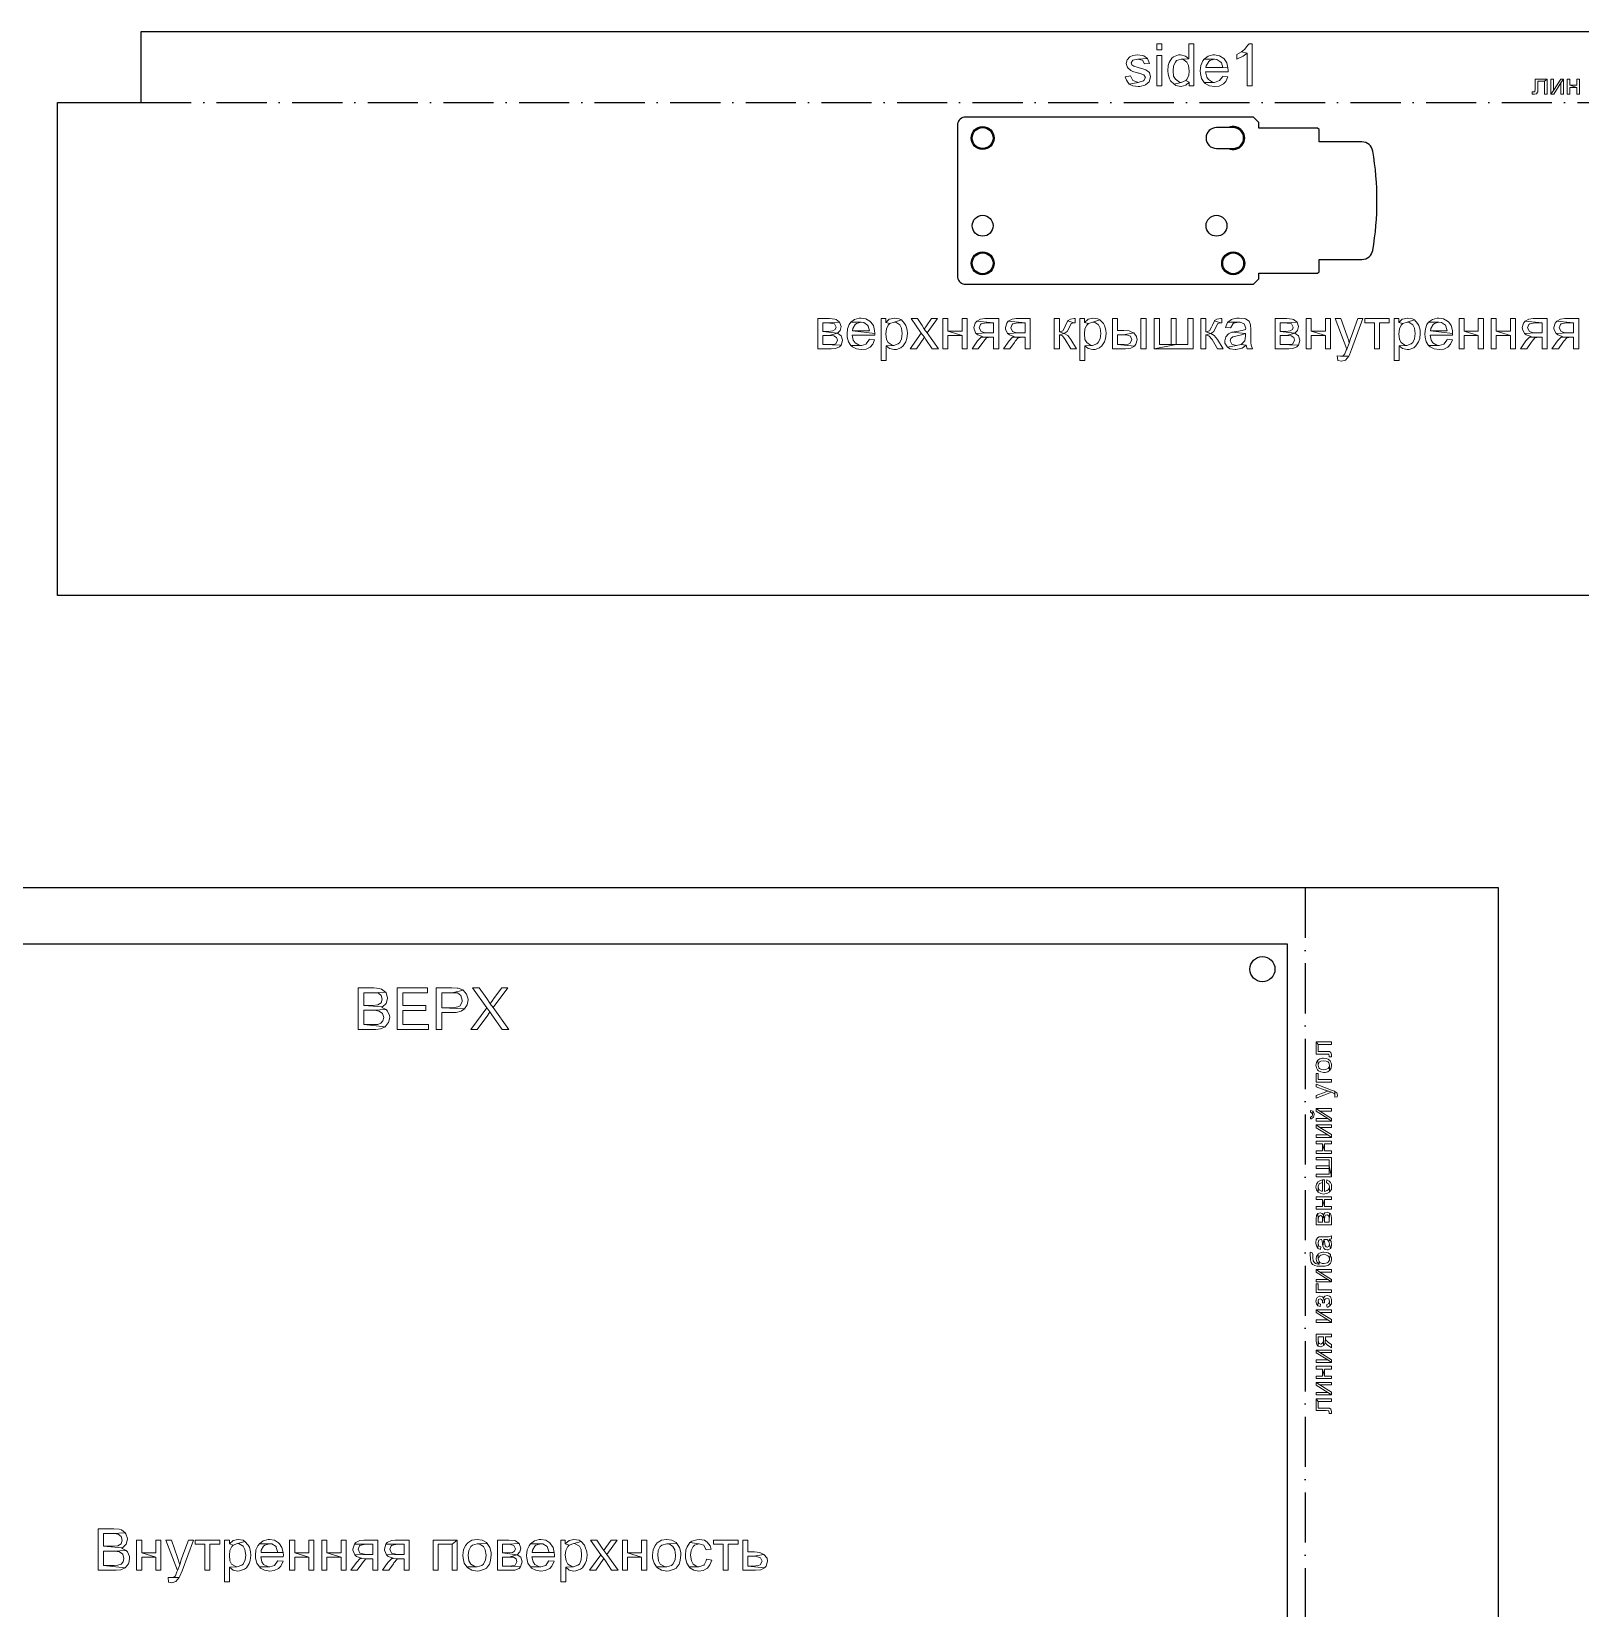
# Model space of a CAD drawing. Header units: millimetres. Extents: x -999 to 572, y 445 to 1201.
# Drawn here: x -747.2 to -376.4, y 823.4 to 1201 of the extents above; entities that cross this region are included whole.
import ezdxf

# ---------------------------------------------------------------- set-up
doc = ezdxf.new("R2010")
doc.units = ezdxf.units.MM
doc.header["$MEASUREMENT"] = 0
doc.linetypes.add('ACAD_ISO10W100', pattern=[18, 12, -3, 0, -3])
doc.layers.add('Drawing', color=30, linetype='Continuous')

# ---------------------------------------------------------------- blocks, each defined once
blk = doc.blocks.new('Insert3')
at = {"color": 0}
for p, q in [((1035.6, -17.73), (867.6, -17.73)), ((867.6, -17.73), (867.6, -137.73)), ((1035.6, -37.73), (1035.6, -17.73)), ((1052.6, -37.73), (1035.6, -37.73)), ((1052.6, -541.73), (1052.6, -37.73)), ((867.6, -137.73), (917.6, -137.73)), ((917.6, -137.73), (917.6, -561.73)), ((1035.6, -561.73), (1035.6, -541.73)), ((1035.6, -541.73), (1052.6, -541.73)), ((917.6, -561.73), (1035.6, -561.73))]:
    blk.add_line(p, q, dxfattribs=at)

msp = doc.modelspace()

# ---------------------------------------------------------------- linework, layer by layer
msp.add_lwpolyline([(-459.5, 1173, 1), (-459.5, 1178), (-463.5, 1178, 1), (-463.5, 1173)], format="xyb", close=True)
at = {"color": 0}
msp.add_lwpolyline([(-396, 996), (-999, 996), (-999, 670), (-396, 670)], close=True, dxfattribs=at)
for centre, radius in [((-519.5, 1175.5), 2.5), ((-519.5, 1154.5), 2.5), ((-463.5, 1154.5), 2.5), ((-519.5, 1145.5), 2.5), ((-459.5, 1145.5), 2.5), ((-452.5, 976.5), 3)]:
    msp.add_circle(centre, radius)
at = {"layer": 'Drawing', "linetype": 'ACAD_ISO10W100'}
for p, q in [((-721, 1184), (-217, 1184)), ((-442.25, 996), (-442.25, 670))]:
    msp.add_line(p, q, dxfattribs=at)
at = {"layer": 'Drawing'}
for p, q in [((-438.92, 1177.56), (-438.92, 1177.56)), ((-438.92, 1143.44), (-438.92, 1143.44))]:
    msp.add_line(p, q, dxfattribs=at)
at = {"layer": 'Drawing', "color": 30, "lineweight": 0}
for points in [[(-476.6, 1198.04), (-477.82, 1198.04), (-477.82, 1196.62), (-476.6, 1196.62)], [(-468.89, 1198.04), (-470.1, 1198.04), (-470.1, 1194.45), (-472, 1194.38), (-471.59, 1194.38), (-470.58, 1193.7), (-470.17, 1192.89), (-470.04, 1191.54), (-470.1, 1190.52), (-470.58, 1189.51), (-470.85, 1189.24), (-470.04, 1188.9), (-470.04, 1188.02), (-468.89, 1188.02)], [(-454.94, 1198.04), (-455.69, 1198.04), (-455.96, 1197.7), (-456.77, 1196.68), (-457.51, 1196.14), (-456.16, 1195.8), (-456.16, 1188.02), (-454.94, 1188.02)], [(-482.42, 1195.4), (-483.51, 1195.26), (-484.25, 1194.92), (-484.86, 1194.25), (-485.13, 1193.37), (-484.79, 1192.35), (-484.05, 1191.67), (-483.51, 1191.47), (-482.15, 1191.06), (-482.02, 1191.06), (-480.93, 1190.66), (-480.53, 1189.98), (-480.93, 1189.24), (-481, 1189.17), (-482.22, 1188.83), (-484.39, 1188.42), (-483.51, 1188.02), (-482.22, 1187.88), (-481.88, 1187.88), (-480.66, 1188.15), (-480.53, 1188.22), (-479.65, 1188.97), (-479.65, 1188.97), (-479.31, 1190.12), (-479.58, 1191.2), (-480.39, 1191.81), (-480.87, 1192.01), (-482.22, 1192.42), (-483.3, 1192.69), (-483.78, 1193.03), (-483.91, 1193.5), (-483.57, 1194.11), (-483.51, 1194.18), (-482.36, 1194.38), (-479.99, 1194.52), (-480.93, 1195.19), (-481.21, 1195.26)], [(-479.99, 1194.52), (-482.36, 1194.38), (-481.21, 1194.11), (-480.73, 1193.23), (-479.58, 1193.37)], [(-476.6, 1195.26), (-477.82, 1195.26), (-477.82, 1188.02), (-476.6, 1188.02)], [(-472.13, 1195.4), (-472.61, 1195.4), (-473.76, 1194.92), (-474.17, 1194.65), (-474.84, 1193.57), (-475.05, 1192.89), (-475.18, 1191.61), (-475.11, 1190.79), (-474.77, 1189.64), (-474.5, 1189.17), (-473.62, 1188.36), (-471.93, 1188.83), (-472.34, 1188.9), (-473.35, 1189.58), (-473.76, 1190.32), (-473.89, 1191.61), (-473.83, 1192.76), (-473.35, 1193.7), (-473.08, 1194.04), (-472, 1194.38), (-470.1, 1194.45), (-470.92, 1195.13)], [(-466.45, 1194.38), (-466.79, 1193.98), (-467.26, 1192.89), (-467.4, 1191.61), (-467.33, 1190.93), (-467.06, 1189.78), (-466.45, 1188.83), (-463.94, 1188.83), (-464.42, 1188.9), (-465.43, 1189.51), (-465.84, 1190.05), (-466.11, 1191.34), (-460.69, 1191.34), (-460.69, 1191.67), (-460.76, 1192.28), (-466.04, 1192.35), (-465.97, 1192.82), (-465.37, 1193.84), (-465.09, 1194.04), (-464.01, 1194.38)], [(-464.01, 1195.4), (-464.35, 1195.4), (-465.5, 1195.13), (-466.45, 1194.38), (-464.01, 1194.38), (-463.4, 1194.31), (-462.45, 1193.7), (-462.32, 1193.5), (-461.98, 1192.35), (-466.04, 1192.35), (-460.76, 1192.28), (-461.03, 1193.5), (-461.64, 1194.45), (-461.78, 1194.58), (-462.79, 1195.19)], [(-457.51, 1196.14), (-458.6, 1195.53), (-458.6, 1194.38), (-458.46, 1194.45), (-457.31, 1194.99), (-457.11, 1195.13), (-456.16, 1195.8)], [(-484.12, 1190.39), (-485.33, 1190.18), (-485.06, 1189.37), (-484.39, 1188.42), (-482.22, 1188.83), (-482.42, 1188.9), (-483.51, 1189.24), (-483.57, 1189.3)], [(-461.98, 1190.32), (-462.05, 1190.18), (-462.79, 1189.24), (-462.79, 1189.24), (-463.94, 1188.83), (-466.45, 1188.83), (-466.18, 1188.56), (-465.16, 1188.02), (-463.94, 1187.88), (-462.86, 1187.95), (-461.85, 1188.49), (-461.24, 1189.03), (-460.76, 1190.18)], [(-384.35, 1189.62), (-387.19, 1189.62), (-387.19, 1187.24), (-387.24, 1186.68), (-387.33, 1186.54), (-387.61, 1186.54), (-387.89, 1186.54), (-387.89, 1186.03), (-387.38, 1185.98), (-386.86, 1186.12), (-386.63, 1186.49), (-386.58, 1186.59), (-386.58, 1187.33), (-386.58, 1189.1), (-384.95, 1189.1)], [(-384.35, 1189.62), (-384.95, 1189.1), (-384.95, 1186.03), (-384.35, 1186.03)], [(-382.81, 1189.62), (-383.41, 1189.62), (-383.41, 1186.03), (-382.81, 1186.87)], [(-380.43, 1189.62), (-381.08, 1189.62), (-382.81, 1186.87), (-383.41, 1186.03), (-382.76, 1186.03), (-381.04, 1188.73)], [(-380.43, 1189.62), (-381.04, 1188.73), (-381.04, 1186.03), (-380.43, 1186.03)], [(-378.89, 1189.62), (-379.5, 1189.62), (-379.5, 1186.03), (-378.89, 1186.03), (-378.89, 1187.61), (-377.21, 1187.61), (-378.89, 1188.12)], [(-376.61, 1189.62), (-377.21, 1189.62), (-377.21, 1188.12), (-378.89, 1188.12), (-377.21, 1187.61), (-377.21, 1186.03), (-376.61, 1186.03)], [(-470.85, 1189.24), (-471.93, 1188.83), (-473.62, 1188.36), (-473.22, 1188.09), (-472.07, 1187.88), (-472, 1187.88), (-470.85, 1188.15), (-470.04, 1188.9)], [(-556.14, 1132.26), (-558.96, 1132.26), (-558.96, 1125.03), (-555.73, 1125.03), (-554.73, 1125.12), (-553.77, 1125.53), (-553.37, 1125.94), (-557.73, 1126.03), (-557.73, 1128.21), (-556.28, 1128.21), (-554.23, 1128.8), (-557.73, 1129.21), (-557.73, 1131.26), (-556.41, 1131.26), (-553.73, 1131.44), (-554.59, 1132.08), (-554.91, 1132.17)], [(-553.73, 1131.44), (-556.41, 1131.26), (-556.05, 1131.21), (-555, 1131.03), (-554.59, 1130.21), (-554.82, 1129.62), (-555.37, 1129.3), (-556.46, 1129.21), (-557.73, 1129.21), (-554.23, 1128.8), (-553.59, 1129.44), (-553.37, 1130.35), (-553.37, 1130.39)], [(-551.05, 1131.39), (-551.46, 1130.85), (-551.87, 1129.8), (-551.96, 1128.58), (-551.91, 1127.8), (-551.64, 1126.71), (-551.05, 1125.85), (-548.5, 1125.85), (-549.09, 1125.94), (-550.05, 1126.48), (-550.46, 1127.12), (-550.73, 1128.3), (-545.32, 1128.3), (-545.32, 1128.67), (-550.64, 1129.35), (-550.55, 1129.89), (-550, 1130.85), (-549.68, 1131.12), (-548.59, 1131.39)], [(-548.59, 1132.39), (-549.09, 1132.39), (-550.14, 1132.08), (-551.05, 1131.39), (-548.59, 1131.39), (-547.96, 1131.3), (-547.05, 1130.71), (-546.91, 1130.49), (-546.59, 1129.35), (-550.64, 1129.35), (-545.32, 1128.67), (-545.36, 1129.44), (-545.64, 1130.58), (-546.23, 1131.44), (-546.5, 1131.67), (-547.46, 1132.21)], [(-542.68, 1132.26), (-543.82, 1132.26), (-543.82, 1122.26), (-542.59, 1122.26), (-542.59, 1125.76), (-540.77, 1125.85), (-541.18, 1125.89), (-542.14, 1126.53), (-542.55, 1127.3), (-542.68, 1128.58), (-542.55, 1129.8), (-542.09, 1130.71), (-541.73, 1131.08), (-542.68, 1131.3)], [(-540.59, 1132.39), (-540.68, 1132.39), (-541.77, 1132.12), (-541.86, 1132.12), (-542.68, 1131.3), (-541.73, 1131.08), (-540.68, 1131.44), (-538.95, 1131.94), (-539.45, 1132.21)], [(-538.95, 1131.94), (-540.68, 1131.44), (-540.27, 1131.39), (-539.32, 1130.76), (-538.91, 1129.94), (-538.77, 1128.71), (-538.91, 1127.44), (-539.36, 1126.53), (-539.73, 1126.21), (-540.77, 1125.85), (-542.59, 1125.76), (-541.77, 1125.12), (-540.68, 1124.85), (-540.14, 1124.89), (-539.09, 1125.3), (-538.54, 1125.71), (-537.91, 1126.67), (-537.63, 1127.48), (-537.5, 1128.67), (-537.59, 1129.49), (-537.86, 1130.58), (-538.18, 1131.12)], [(-535.13, 1132.26), (-536.63, 1132.26), (-534.23, 1128.76), (-533.45, 1127.85), (-533.09, 1127.26), (-531.59, 1125.03), (-530.09, 1125.03), (-532.77, 1128.85), (-533.5, 1129.76), (-534, 1130.58)], [(-530.27, 1132.26), (-531.72, 1132.26), (-532.95, 1130.53), (-533.5, 1129.76), (-532.77, 1128.85)], [(-527.81, 1132.26), (-529.04, 1132.26), (-529.04, 1125.03), (-527.81, 1125.03), (-527.81, 1128.21), (-524.4, 1128.21), (-527.81, 1129.26)], [(-523.18, 1132.26), (-524.4, 1132.26), (-524.4, 1129.26), (-527.81, 1129.26), (-524.4, 1128.21), (-524.4, 1125.03), (-523.18, 1125.03)], [(-520.9, 1131.67), (-521.31, 1131.21), (-521.59, 1130.12), (-521.54, 1129.76), (-521.09, 1128.71), (-518.22, 1128.85), (-518.9, 1128.89), (-519.86, 1129.17), (-520.36, 1130.08), (-520.04, 1130.89), (-519.81, 1131.03), (-518.63, 1131.26), (-516.86, 1131.26)], [(-515.63, 1132.26), (-518.99, 1132.26), (-519.99, 1132.12), (-520.9, 1131.67), (-516.86, 1131.26), (-516.86, 1128.85), (-518.22, 1128.85), (-521.09, 1128.71), (-520.63, 1128.35), (-519.54, 1127.98), (-519.86, 1127.85), (-516.86, 1127.85), (-516.86, 1125.03), (-515.63, 1125.03)], [(-513.36, 1131.67), (-513.72, 1131.21), (-514.04, 1130.12), (-513.99, 1129.76), (-513.54, 1128.71), (-510.67, 1128.85), (-511.36, 1128.89), (-512.31, 1129.17), (-512.77, 1130.08), (-512.45, 1130.89), (-512.27, 1131.03), (-511.04, 1131.26), (-509.31, 1131.26)], [(-508.08, 1132.26), (-511.45, 1132.26), (-512.45, 1132.12), (-513.36, 1131.67), (-509.31, 1131.26), (-509.31, 1128.85), (-510.67, 1128.85), (-513.54, 1128.71), (-513.08, 1128.35), (-511.95, 1127.98), (-512.31, 1127.85), (-509.31, 1127.85), (-509.31, 1125.03), (-508.08, 1125.03)], [(-501.13, 1132.26), (-502.35, 1132.26), (-502.35, 1125.03), (-501.13, 1125.03), (-501.13, 1128.35), (-499.94, 1128.71), (-501.13, 1129.12)], [(-499.08, 1131.76), (-499.63, 1130.67), (-499.81, 1130.21), (-500.31, 1129.35), (-501.13, 1129.12), (-499.94, 1128.71), (-499.22, 1129.21), (-498.72, 1130.21), (-498.26, 1131.12), (-497.67, 1131.26)], [(-497.31, 1132.26), (-497.58, 1132.26), (-498.49, 1132.17), (-499.04, 1131.8), (-499.08, 1131.76), (-497.67, 1131.26), (-497.31, 1131.26)], [(-495.13, 1132.26), (-496.22, 1132.26), (-496.22, 1122.26), (-494.99, 1122.26), (-494.99, 1125.76), (-493.17, 1125.85), (-493.63, 1125.89), (-494.58, 1126.53), (-494.99, 1127.3), (-495.13, 1128.58), (-494.99, 1129.8), (-494.53, 1130.71), (-494.13, 1131.08), (-495.13, 1131.3)], [(-493.03, 1132.39), (-493.13, 1132.39), (-494.22, 1132.12), (-494.26, 1132.12), (-495.13, 1131.3), (-494.13, 1131.08), (-493.13, 1131.44), (-491.4, 1131.94), (-491.9, 1132.21)], [(-491.4, 1131.94), (-493.13, 1131.44), (-492.72, 1131.39), (-491.76, 1130.76), (-491.35, 1129.94), (-491.22, 1128.71), (-491.35, 1127.44), (-491.81, 1126.53), (-492.17, 1126.21), (-493.17, 1125.85), (-494.99, 1125.76), (-494.22, 1125.12), (-493.13, 1124.85), (-492.58, 1124.89), (-491.49, 1125.3), (-490.99, 1125.71), (-490.35, 1126.67), (-490.08, 1127.48), (-489.94, 1128.67), (-489.99, 1129.49), (-490.31, 1130.58), (-490.58, 1131.12)], [(-487.21, 1132.26), (-488.44, 1132.26), (-488.44, 1125.03), (-485.4, 1125.03), (-485.31, 1125.03), (-484.03, 1125.17), (-483.17, 1125.67), (-487.21, 1126.03), (-487.21, 1128.39), (-485.76, 1128.39), (-483.3, 1128.85), (-483.44, 1128.89), (-484.4, 1129.3), (-485.67, 1129.44), (-487.21, 1129.44)], [(-480.35, 1132.26), (-481.58, 1132.26), (-481.58, 1125.03), (-480.35, 1125.03)], [(-477.17, 1132.26), (-478.39, 1132.26), (-478.39, 1125.03), (-473.17, 1126.03), (-477.17, 1126.03)], [(-469.12, 1132.26), (-470.35, 1132.26), (-470.35, 1126.03), (-473.17, 1126.03), (-478.39, 1125.03), (-469.12, 1125.03)], [(-473.17, 1132.26), (-474.39, 1132.26), (-474.39, 1126.03), (-477.17, 1126.03), (-473.17, 1126.03)], [(-466.03, 1132.26), (-467.26, 1132.26), (-467.26, 1125.03), (-466.03, 1125.03), (-466.03, 1128.35), (-464.85, 1128.71), (-466.03, 1129.12)], [(-463.94, 1131.76), (-464.48, 1130.67), (-464.66, 1130.21), (-465.21, 1129.35), (-466.03, 1129.12), (-464.85, 1128.71), (-464.12, 1129.21), (-463.62, 1130.21), (-463.16, 1131.12), (-462.57, 1131.26)], [(-462.21, 1132.26), (-462.44, 1132.26), (-463.39, 1132.17), (-463.94, 1131.8), (-463.94, 1131.76), (-462.57, 1131.26), (-462.21, 1131.26)], [(-459.8, 1128.99), (-460.66, 1128.58), (-461.3, 1127.89), (-461.53, 1126.94), (-461.48, 1126.39), (-460.89, 1125.44), (-458.75, 1125.8), (-458.8, 1125.8), (-459.84, 1126.12), (-460.25, 1126.94), (-460.07, 1127.53), (-459.57, 1127.94), (-458.53, 1128.17), (-457.48, 1128.35), (-456.53, 1128.67)], [(-460.8, 1131.44), (-460.89, 1131.3), (-461.35, 1130.17), (-460.12, 1130.03), (-460.07, 1130.17), (-459.53, 1131.12), (-459.39, 1131.17), (-458.25, 1131.39)], [(-458.07, 1132.39), (-458.62, 1132.39), (-459.71, 1132.17), (-459.89, 1132.08), (-460.8, 1131.44), (-458.25, 1131.39), (-457.84, 1131.39), (-456.84, 1130.99), (-456.84, 1130.99), (-456.48, 1129.94), (-456.53, 1129.62), (-457.34, 1129.39), (-458.71, 1129.17), (-459.8, 1128.99), (-456.53, 1128.67), (-456.53, 1128.21), (-456.53, 1128.08), (-456.71, 1126.98), (-456.71, 1126.94), (-457.53, 1126.12), (-457.66, 1126.03), (-456.39, 1125.89), (-456.16, 1125.03), (-454.89, 1125.03), (-455.16, 1125.89), (-455.25, 1126.58), (-455.25, 1128.03), (-455.25, 1129.67), (-455.34, 1130.8), (-455.71, 1131.67), (-456.57, 1132.21), (-456.84, 1132.3)], [(-446.66, 1132.26), (-449.48, 1132.26), (-449.48, 1125.03), (-446.21, 1125.03), (-445.21, 1125.12), (-444.25, 1125.53), (-443.89, 1125.94), (-448.25, 1126.03), (-448.25, 1128.21), (-446.75, 1128.21), (-444.71, 1128.8), (-448.25, 1129.21), (-448.25, 1131.26), (-446.89, 1131.26), (-444.21, 1131.44), (-445.07, 1132.08), (-445.39, 1132.17)], [(-444.21, 1131.44), (-446.89, 1131.26), (-446.57, 1131.21), (-445.52, 1131.03), (-445.11, 1130.21), (-445.34, 1129.62), (-445.84, 1129.3), (-446.93, 1129.21), (-448.25, 1129.21), (-444.71, 1128.8), (-444.07, 1129.44), (-443.84, 1130.35), (-443.84, 1130.39)], [(-440.84, 1132.26), (-442.07, 1132.26), (-442.07, 1125.03), (-440.84, 1125.03), (-440.84, 1128.21), (-437.43, 1128.21), (-440.84, 1129.26)], [(-436.2, 1132.26), (-437.43, 1132.26), (-437.43, 1129.26), (-440.84, 1129.26), (-437.43, 1128.21), (-437.43, 1125.03), (-436.2, 1125.03)], [(-433.75, 1132.26), (-435.07, 1132.26), (-432.29, 1124.98), (-431.7, 1126.39), (-431.84, 1126.94), (-432.2, 1128.08)], [(-428.43, 1132.26), (-429.66, 1132.26), (-431.2, 1128.03), (-431.38, 1127.53), (-431.7, 1126.39), (-432.29, 1124.98), (-432.43, 1124.71), (-432.79, 1123.8), (-433.2, 1123.39), (-433.84, 1123.26), (-431.84, 1123.26), (-431.66, 1123.62), (-431.16, 1124.89)], [(-422.15, 1132.26), (-428.02, 1132.26), (-428.02, 1131.26), (-425.7, 1131.26), (-425.7, 1125.03), (-424.47, 1125.03), (-424.47, 1131.26), (-422.15, 1131.26)], [(-419.88, 1132.26), (-420.97, 1132.26), (-420.97, 1122.26), (-419.75, 1122.26), (-419.75, 1125.76), (-417.93, 1125.85), (-418.38, 1125.89), (-419.29, 1126.53), (-419.7, 1127.3), (-419.88, 1128.58), (-419.7, 1129.8), (-419.25, 1130.71), (-418.88, 1131.08), (-419.88, 1131.3)], [(-417.74, 1132.39), (-417.88, 1132.39), (-418.97, 1132.12), (-419.02, 1132.12), (-419.88, 1131.3), (-418.88, 1131.08), (-417.88, 1131.44), (-416.11, 1131.94), (-416.61, 1132.21)], [(-416.11, 1131.94), (-417.88, 1131.44), (-417.43, 1131.39), (-416.52, 1130.76), (-416.11, 1129.94), (-415.93, 1128.71), (-416.11, 1127.44), (-416.52, 1126.53), (-416.88, 1126.21), (-417.93, 1125.85), (-419.75, 1125.76), (-418.93, 1125.12), (-417.84, 1124.85), (-417.34, 1124.89), (-416.24, 1125.3), (-415.74, 1125.71), (-415.11, 1126.67), (-414.83, 1127.48), (-414.7, 1128.67), (-414.74, 1129.49), (-415.06, 1130.58), (-415.34, 1131.12)], [(-412.7, 1131.39), (-413.11, 1130.85), (-413.47, 1129.8), (-413.61, 1128.58), (-413.56, 1127.8), (-413.29, 1126.71), (-412.7, 1125.85), (-410.15, 1125.85), (-410.74, 1125.94), (-411.7, 1126.48), (-412.11, 1127.12), (-412.33, 1128.3), (-406.97, 1128.3), (-406.97, 1128.67), (-412.29, 1129.35), (-412.2, 1129.89), (-411.65, 1130.85), (-411.33, 1131.12), (-410.24, 1131.39)], [(-410.24, 1132.39), (-410.7, 1132.39), (-411.79, 1132.08), (-412.7, 1131.39), (-410.24, 1131.39), (-409.61, 1131.3), (-408.7, 1130.71), (-408.56, 1130.49), (-408.24, 1129.35), (-412.29, 1129.35), (-406.97, 1128.67), (-407.02, 1129.44), (-407.29, 1130.58), (-407.88, 1131.44), (-408.15, 1131.67), (-409.11, 1132.21)], [(-404.2, 1132.26), (-405.42, 1132.26), (-405.42, 1125.03), (-404.2, 1125.03), (-404.2, 1128.21), (-400.83, 1128.21), (-404.2, 1129.26)], [(-399.6, 1132.26), (-400.83, 1132.26), (-400.83, 1129.26), (-404.2, 1129.26), (-400.83, 1128.21), (-400.83, 1125.03), (-399.6, 1125.03)], [(-396.51, 1132.26), (-397.74, 1132.26), (-397.74, 1125.03), (-396.51, 1125.03), (-396.51, 1128.21), (-393.1, 1128.21), (-396.51, 1129.26)], [(-391.88, 1132.26), (-393.1, 1132.26), (-393.1, 1129.26), (-396.51, 1129.26), (-393.1, 1128.21), (-393.1, 1125.03), (-391.88, 1125.03)], [(-389.6, 1131.67), (-389.97, 1131.21), (-390.28, 1130.12), (-390.24, 1129.76), (-389.74, 1128.71), (-386.92, 1128.85), (-387.6, 1128.89), (-388.56, 1129.17), (-389.01, 1130.08), (-388.69, 1130.89), (-388.51, 1131.03), (-387.28, 1131.26), (-385.56, 1131.26)], [(-384.33, 1132.26), (-387.69, 1132.26), (-388.69, 1132.12), (-389.6, 1131.67), (-385.56, 1131.26), (-385.56, 1128.85), (-386.92, 1128.85), (-389.74, 1128.71), (-389.33, 1128.35), (-388.19, 1127.98), (-388.56, 1127.85), (-385.56, 1127.85), (-385.56, 1125.03), (-384.33, 1125.03)], [(-382.05, 1131.67), (-382.42, 1131.21), (-382.69, 1130.12), (-382.69, 1129.76), (-382.19, 1128.71), (-379.33, 1128.85), (-380.01, 1128.89), (-381.01, 1129.17), (-381.46, 1130.08), (-381.15, 1130.89), (-380.96, 1131.03), (-379.74, 1131.26), (-378.01, 1131.26)], [(-376.78, 1132.26), (-380.1, 1132.26), (-381.1, 1132.12), (-382.05, 1131.67), (-378.01, 1131.26), (-378.01, 1128.85), (-379.33, 1128.85), (-382.19, 1128.71), (-381.78, 1128.35), (-380.65, 1127.98), (-381.01, 1127.85), (-378.01, 1127.85), (-378.01, 1125.03), (-376.78, 1125.03)], [(-554.23, 1128.8), (-556.28, 1128.21), (-555.09, 1128.12), (-554.5, 1127.76), (-554.27, 1127.08), (-554.68, 1126.26), (-554.91, 1126.17), (-556.14, 1126.03), (-557.73, 1126.03), (-553.37, 1125.94), (-553.05, 1127.03), (-553.05, 1127.08), (-553.37, 1128.17)], [(-546.59, 1127.35), (-546.73, 1127.12), (-547.36, 1126.21), (-547.41, 1126.17), (-548.5, 1125.85), (-551.05, 1125.85), (-550.68, 1125.48), (-549.73, 1125.03), (-548.55, 1124.85), (-547.41, 1124.98), (-546.46, 1125.44), (-545.82, 1126.12), (-545.36, 1127.17)], [(-534.23, 1128.76), (-536.86, 1125.03), (-535.36, 1125.03), (-533.45, 1127.85)], [(-519.86, 1127.85), (-520.72, 1126.94), (-522.04, 1125.03), (-520.54, 1125.03), (-519.45, 1126.58), (-519.22, 1126.89), (-518.54, 1127.67), (-517.58, 1127.85), (-516.86, 1127.85)], [(-512.31, 1127.85), (-513.17, 1126.94), (-514.49, 1125.03), (-512.99, 1125.03), (-511.9, 1126.58), (-511.67, 1126.89), (-510.99, 1127.67), (-509.99, 1127.85), (-509.31, 1127.85)], [(-499.94, 1128.71), (-501.13, 1128.35), (-500.4, 1128.17), (-499.72, 1127.26), (-498.4, 1125.03), (-497.03, 1125.03), (-498.4, 1127.26), (-499.13, 1128.21)], [(-483.3, 1128.85), (-485.76, 1128.39), (-485.03, 1128.35), (-484.12, 1128.03), (-483.76, 1127.21), (-484.26, 1126.3), (-484.67, 1126.17), (-485.94, 1126.03), (-487.21, 1126.03), (-483.17, 1125.67), (-482.8, 1126.12), (-482.49, 1127.21), (-482.62, 1127.98)], [(-464.85, 1128.71), (-466.03, 1128.35), (-465.3, 1128.17), (-464.57, 1127.26), (-463.3, 1125.03), (-461.94, 1125.03), (-463.3, 1127.26), (-464.03, 1128.21)], [(-457.66, 1126.03), (-458.75, 1125.8), (-460.89, 1125.44), (-460.25, 1125.03), (-459.07, 1124.85), (-458.84, 1124.85), (-457.71, 1125.08), (-457.39, 1125.21), (-456.39, 1125.89)], [(-444.71, 1128.8), (-446.75, 1128.21), (-445.61, 1128.12), (-445.02, 1127.76), (-444.8, 1127.08), (-445.21, 1126.26), (-445.39, 1126.17), (-446.61, 1126.03), (-448.25, 1126.03), (-443.89, 1125.94), (-443.52, 1127.03), (-443.52, 1127.08), (-443.84, 1128.17)], [(-408.24, 1127.35), (-408.33, 1127.12), (-409.02, 1126.21), (-409.06, 1126.17), (-410.15, 1125.85), (-412.7, 1125.85), (-412.33, 1125.48), (-411.38, 1125.03), (-410.15, 1124.85), (-409.06, 1124.98), (-408.11, 1125.44), (-407.47, 1126.12), (-406.97, 1127.17)], [(-388.56, 1127.85), (-389.42, 1126.94), (-390.74, 1125.03), (-389.19, 1125.03), (-388.15, 1126.58), (-387.92, 1126.89), (-387.24, 1127.67), (-386.24, 1127.85), (-385.56, 1127.85)], [(-381.01, 1127.85), (-381.87, 1126.94), (-383.19, 1125.03), (-381.65, 1125.03), (-380.6, 1126.58), (-380.37, 1126.89), (-379.65, 1127.67), (-378.69, 1127.85), (-378.01, 1127.85)], [(-434.57, 1123.39), (-434.43, 1122.21), (-433.61, 1122.07), (-432.61, 1122.35), (-432.61, 1122.35), (-431.84, 1123.26), (-433.84, 1123.26)], [(-665.26, 972.01), (-669.05, 972.01), (-669.05, 962.06), (-665.26, 962.06), (-664.79, 962.06), (-663.64, 962.19), (-662.56, 962.67), (-667.7, 963.21), (-667.7, 966.66), (-665.4, 966.66), (-662.29, 966.8), (-663.37, 967.34), (-663.23, 967.47), (-667.7, 967.81), (-667.7, 970.86), (-665.74, 970.86), (-662.49, 970.99), (-663.44, 971.74), (-663.98, 971.87)], [(-662.49, 970.99), (-665.74, 970.86), (-665.33, 970.86), (-664.18, 970.72), (-663.5, 970.18), (-663.3, 969.3), (-663.5, 968.42), (-664.32, 967.95), (-664.32, 967.95), (-665.53, 967.81), (-667.7, 967.81), (-663.23, 967.47), (-662.35, 968.29), (-662.29, 968.29), (-662.01, 969.44), (-662.01, 969.64), (-662.35, 970.79)], [(-652.4, 972.01), (-659.65, 972.01), (-659.65, 962.06), (-652.2, 962.06), (-652.2, 963.21), (-658.36, 963.21), (-658.36, 966.59), (-652.81, 966.59), (-652.81, 967.81), (-658.36, 967.81), (-658.36, 970.86), (-652.4, 970.86)], [(-646.58, 972.01), (-650.37, 972.01), (-650.37, 962.06), (-649.02, 962.06), (-649.02, 966.12), (-646.51, 966.12), (-645.57, 966.12), (-644.35, 966.46), (-643.53, 967), (-649.02, 967.27), (-649.02, 970.86), (-646.51, 970.86), (-643.87, 971.47), (-643.94, 971.53), (-645.09, 971.94), (-645.29, 971.94)], [(-643.87, 971.47), (-646.51, 970.86), (-646.51, 970.86), (-645.23, 970.79), (-644.41, 970.18), (-644.08, 969.1), (-644.14, 968.76), (-644.62, 967.74), (-645.16, 967.47), (-646.45, 967.27), (-649.02, 967.27), (-643.53, 967), (-642.93, 967.95), (-642.72, 969.17), (-642.72, 969.3), (-643.06, 970.52), (-643.06, 970.52)], [(-640.01, 972.01), (-641.64, 972.01), (-638.19, 967.27), (-637.51, 966.25), (-637.04, 965.58), (-634.53, 962.06), (-632.91, 962.06), (-636.7, 967.34), (-637.44, 968.22), (-637.51, 968.35), (-638.25, 969.44)], [(-633.18, 972.01), (-634.6, 972.01), (-636.63, 969.37), (-636.7, 969.23), (-637.44, 968.22), (-636.7, 967.34)], [(-662.29, 966.8), (-665.4, 966.66), (-665.13, 966.66), (-663.98, 966.46), (-663.17, 965.92), (-662.89, 964.9), (-663.1, 964.09), (-663.57, 963.55), (-664.32, 963.28), (-665.26, 963.21), (-667.7, 963.21), (-662.56, 962.67), (-661.81, 963.61), (-661.74, 963.75), (-661.47, 964.9), (-661.54, 965.37), (-662.01, 966.46)], [(-638.19, 967.27), (-642.05, 962.06), (-640.49, 962.06), (-637.98, 965.51), (-637.51, 966.25)], [(-439.65, 959.07), (-439.65, 956.18), (-437.22, 956.18), (-436.7, 956.18), (-436.58, 956.06), (-436.52, 955.77), (-436.52, 955.54), (-436, 955.54), (-436, 956), (-436.12, 956.52), (-436.46, 956.75), (-436.58, 956.81), (-437.33, 956.81), (-439.13, 956.81), (-439.13, 958.43)], [(-439.65, 959.07), (-439.13, 958.43), (-436, 958.43), (-436, 959.07)], [(-439.71, 953.51), (-439.59, 952.88), (-439.3, 952.36), (-439.07, 952.12), (-438.49, 951.89), (-437.8, 951.78), (-437.51, 951.78), (-436.87, 951.95), (-436.41, 952.24), (-436.41, 953.51), (-436.46, 953.22), (-436.75, 952.7), (-437.16, 952.53), (-437.8, 952.41), (-438.32, 952.47), (-438.84, 952.7), (-439.01, 952.88), (-439.18, 953.51), (-439.24, 954.73), (-439.3, 954.67), (-439.59, 954.15)], [(-439.65, 951.55), (-439.65, 949.46), (-436, 949.46), (-436, 950.1), (-439.13, 950.1), (-439.13, 951.55)], [(-439.24, 954.73), (-439.18, 953.51), (-439.18, 953.74), (-438.84, 954.27), (-438.49, 954.44), (-437.85, 954.56), (-437.27, 954.5), (-436.75, 954.27), (-436.64, 954.09), (-436.41, 953.51), (-436.41, 952.24), (-436.35, 952.3), (-436.06, 952.82), (-435.94, 953.51), (-435.94, 953.74), (-436.17, 954.38), (-436.29, 954.56), (-436.75, 954.96), (-437.16, 955.13), (-437.85, 955.19), (-438.08, 955.19), (-438.72, 955.02)], [(-439.65, 948.94), (-439.65, 948.36), (-437.51, 947.55), (-437.33, 947.49), (-436.7, 947.32), (-436, 947.03), (-435.83, 946.97), (-435.36, 946.74), (-435.19, 946.57), (-435.13, 946.22), (-435.13, 947.2), (-435.25, 947.32), (-435.94, 947.55)], [(-439.65, 946.28), (-439.65, 945.64), (-436, 947.03), (-436.7, 947.32), (-436.93, 947.26), (-437.51, 947.03)], [(-435.19, 945.87), (-434.61, 945.93), (-434.55, 946.34), (-434.67, 946.86), (-435.13, 947.2), (-435.13, 946.22)], [(-440.98, 942.69), (-440.98, 942.29), (-440.63, 942.05), (-440.52, 941.65), (-440.4, 942.46)], [(-440.98, 941.07), (-440.98, 940.66), (-440.86, 940.66), (-440.34, 941.01), (-440.28, 941.07), (-440.11, 941.71), (-440.11, 941.82), (-440.34, 942.4), (-440.4, 942.46), (-440.52, 941.65), (-440.63, 941.3)], [(-439.65, 943.1), (-439.65, 942.46), (-436.87, 940.72), (-436, 940.14), (-436, 940.78), (-438.78, 942.52)], [(-439.65, 943.1), (-438.78, 942.52), (-436, 942.52), (-436, 943.1)], [(-439.65, 940.72), (-439.65, 940.14), (-436, 940.14), (-436.87, 940.72)], [(-439.65, 939.22), (-439.65, 938.52), (-436.87, 936.84), (-436, 936.21), (-436, 936.9), (-438.78, 938.58)], [(-439.65, 939.22), (-438.78, 938.58), (-436, 938.58), (-436, 939.22)], [(-439.65, 936.84), (-439.65, 936.21), (-436, 936.21), (-436.87, 936.84)], [(-439.65, 935.28), (-439.65, 934.7), (-438.14, 934.7), (-438.14, 932.97), (-437.62, 934.7), (-436, 934.7), (-436, 935.28)], [(-439.65, 932.97), (-439.65, 932.39), (-436, 932.39), (-436, 932.97), (-437.62, 932.97), (-437.62, 934.7), (-438.14, 932.97)], [(-439.65, 931.4), (-439.65, 930.83), (-436.52, 930.83), (-436.52, 929.44), (-436, 926.77), (-436, 931.4)], [(-439.65, 927.41), (-439.65, 926.77), (-436, 926.77), (-436.52, 929.44), (-436.52, 927.41)], [(-439.65, 929.44), (-439.65, 928.8), (-436.52, 928.8), (-436.52, 927.41), (-436.52, 929.44)], [(-439.71, 924.4), (-439.71, 924.29), (-439.59, 923.65), (-439.18, 923.13), (-439.18, 924.4), (-439.18, 924.63), (-438.84, 925.15), (-438.78, 925.21), (-438.14, 925.38), (-438.14, 923.36), (-438.08, 926.02), (-438.72, 925.85), (-439.24, 925.56), (-439.24, 925.5), (-439.59, 925.04)], [(-439.18, 923.13), (-439.01, 923.01), (-438.49, 922.78), (-437.8, 922.66), (-437.56, 922.72), (-436.93, 922.84), (-436.41, 923.13), (-436.41, 924.4), (-436.46, 924.17), (-436.75, 923.65), (-436.99, 923.47), (-437.68, 923.3), (-437.68, 926.02), (-437.8, 926.02), (-438.08, 926.02), (-438.14, 923.36), (-438.37, 923.36), (-438.9, 923.65), (-439.01, 923.76), (-439.18, 924.4)], [(-437.16, 925.38), (-437.1, 925.33), (-436.58, 924.98), (-436.41, 924.4), (-436.41, 923.13), (-436.35, 923.24), (-436, 923.76), (-435.94, 924.4), (-436, 924.92), (-436.23, 925.44), (-436.52, 925.73), (-437.1, 926.02)], [(-439.65, 921.97), (-439.65, 921.33), (-438.14, 921.33), (-438.14, 919.65), (-437.62, 921.33), (-436, 921.33), (-436, 921.97)], [(-439.65, 919.65), (-439.65, 919.02), (-436, 919.02), (-436, 919.65), (-437.62, 919.65), (-437.62, 921.33), (-438.14, 919.65)], [(-439.65, 916.76), (-439.65, 915.31), (-436, 915.31), (-436, 916.93), (-436.06, 917.4), (-436.23, 917.92), (-436.41, 918.09), (-436.52, 915.95), (-437.62, 915.95), (-437.62, 916.7), (-437.91, 917.69), (-438.08, 915.95), (-439.13, 915.95), (-439.13, 916.59), (-439.24, 917.98), (-439.53, 917.51), (-439.59, 917.4)], [(-439.24, 917.98), (-439.13, 916.59), (-439.13, 916.7), (-439.01, 917.28), (-438.61, 917.51), (-438.32, 917.4), (-438.14, 917.11), (-438.08, 916.59), (-438.08, 915.95), (-437.91, 917.69), (-438.2, 918.03), (-438.66, 918.15)], [(-437.91, 917.69), (-437.62, 916.7), (-437.56, 917.28), (-437.39, 917.57), (-437.04, 917.69), (-436.64, 917.46), (-436.58, 917.4), (-436.52, 916.76), (-436.52, 915.95), (-436.41, 918.09), (-437.04, 918.32), (-437.56, 918.15)], [(-439.71, 911.03), (-439.71, 910.8), (-439.59, 910.22), (-439.59, 910.16), (-439.24, 909.64), (-439.18, 910.92), (-439.18, 911.09), (-439.01, 911.61), (-438.49, 911.78), (-438.32, 911.78), (-438.2, 911.44), (-438.08, 910.74), (-438.03, 910.16), (-437.8, 911.78), (-437.62, 911.78), (-436.99, 911.73), (-436.58, 911.32), (-436.58, 911.32), (-436.46, 911.84), (-436, 911.96), (-436, 912.65), (-436.46, 912.48), (-436.7, 912.42), (-437.51, 912.42), (-438.32, 912.42), (-438.9, 912.42), (-439.3, 912.19), (-439.59, 911.78), (-439.65, 911.67)], [(-439.24, 909.64), (-439.18, 909.64), (-438.61, 909.41), (-438.49, 909.99), (-439.07, 910.28), (-439.07, 910.34), (-439.18, 910.92)], [(-438.03, 910.16), (-437.8, 909.7), (-437.45, 909.41), (-436.99, 909.29), (-436.75, 909.29), (-436.23, 909.58), (-436.41, 910.68), (-436.58, 910.1), (-436.99, 909.93), (-437.27, 910.05), (-437.45, 910.28), (-437.56, 910.8), (-437.68, 911.26), (-437.8, 911.78)], [(-436.58, 911.32), (-436.41, 910.68), (-436.23, 909.58), (-436.06, 909.87), (-435.94, 910.51), (-435.94, 910.57), (-436.06, 911.2), (-436.06, 911.32), (-436.46, 911.84)], [(-441.09, 908.14), (-441.04, 908.02), (-441.04, 908.02), (-440.98, 907.33), (-440.98, 906.92), (-440.81, 906.28), (-440.52, 905.82), (-440.46, 905.76), (-439.99, 905.53), (-439.36, 905.42), (-438.61, 905.36), (-438.14, 905.36), (-437.45, 905.42), (-436.99, 905.53), (-436.7, 905.65), (-436.23, 906.11), (-436.06, 906.4), (-435.94, 907.1), (-435.94, 907.38), (-436.17, 907.96), (-436.23, 908.14), (-436.41, 907.1), (-436.46, 906.86), (-436.75, 906.34), (-437.04, 906.17), (-437.74, 906.05), (-438.2, 906.05), (-438.72, 906.28), (-438.95, 906.52), (-438.95, 905.88), (-439.18, 905.88), (-439.76, 906), (-440.23, 906.4), (-440.34, 906.69), (-440.4, 907.44), (-440.4, 907.62), (-440.4, 908.19), (-440.63, 908.54), (-441.09, 908.72)], [(-439.65, 907.1), (-439.65, 907.04), (-439.47, 906.4), (-439.42, 906.34), (-438.95, 905.88), (-438.95, 906.52), (-439.13, 907.1), (-439.13, 908.31), (-439.18, 908.25), (-439.53, 907.73)], [(-439.13, 908.31), (-439.13, 907.1), (-439.07, 907.33), (-438.78, 907.85), (-438.49, 908.02), (-437.85, 908.14), (-437.33, 908.08), (-436.81, 907.85), (-436.64, 907.67), (-436.41, 907.1), (-436.23, 908.14), (-436.75, 908.54), (-437.16, 908.66), (-437.8, 908.77), (-438.03, 908.77), (-438.66, 908.6)], [(-439.65, 904.55), (-439.65, 903.91), (-436.87, 902.23), (-436, 901.6), (-436, 902.23), (-438.78, 903.97)], [(-439.65, 904.55), (-438.78, 903.97), (-436, 903.97), (-436, 904.55)], [(-439.65, 902.23), (-439.65, 901.6), (-436, 901.6), (-436.87, 902.23)], [(-439.65, 901.13), (-439.65, 899.05), (-436, 899.05), (-436, 899.69), (-439.13, 899.69), (-439.13, 901.13)], [(-439.71, 896.97), (-439.59, 896.39), (-439.24, 895.92), (-439.18, 896.97), (-439.07, 897.43), (-438.66, 897.55), (-438.32, 897.43), (-438.14, 897.2), (-438.14, 896.62), (-437.62, 896.62), (-437.62, 896.79), (-437.91, 897.78), (-438.08, 898.01), (-438.66, 898.24), (-438.84, 898.18), (-439.42, 897.89), (-439.59, 897.6)], [(-439.65, 894.94), (-439.65, 894.25), (-436.87, 892.57), (-436, 891.93), (-436, 892.63), (-438.78, 894.3)], [(-439.65, 894.94), (-438.78, 894.3), (-436, 894.3), (-436, 894.94)], [(-439.24, 895.92), (-438.66, 895.69), (-438.61, 896.27), (-439.01, 896.45), (-439.18, 896.97)], [(-437.91, 897.78), (-437.62, 896.79), (-437.62, 897.31), (-437.39, 897.6), (-437.04, 897.72), (-436.58, 897.55), (-436.41, 897.02), (-436.35, 895.87), (-436, 896.33), (-435.94, 896.97), (-436, 897.43), (-436.23, 898.01), (-436.41, 898.18), (-437.04, 898.36), (-437.56, 898.18)], [(-437.16, 896.16), (-437.04, 895.58), (-436.81, 895.58), (-436.35, 895.87), (-436.41, 897.02), (-436.64, 896.45)], [(-439.65, 892.57), (-439.65, 891.93), (-436, 891.93), (-436.87, 892.57)], [(-439.65, 889.1), (-439.65, 887.42), (-439.59, 886.95), (-439.36, 886.43), (-439.18, 886.26), (-439.13, 888.46), (-437.91, 888.46), (-437.91, 887.76), (-437.85, 886.37), (-437.74, 886.49), (-437.51, 887.13), (-437.45, 887.01), (-437.39, 888.46), (-436, 888.46), (-436, 889.1)], [(-439.18, 886.26), (-438.55, 886.09), (-438.43, 886.09), (-437.85, 886.37), (-437.91, 887.76), (-437.91, 887.53), (-438.08, 886.95), (-438.55, 886.72), (-438.95, 886.9), (-439.01, 886.95), (-439.13, 887.59), (-439.13, 888.46)], [(-437.45, 887.01), (-436.99, 886.55), (-436, 885.85), (-436, 886.61), (-436.81, 887.19), (-436.87, 887.24), (-437.33, 887.65), (-437.39, 888.11), (-437.39, 888.46)], [(-439.65, 885.28), (-439.65, 884.64), (-436.87, 882.96), (-436, 882.32), (-436, 882.96), (-438.78, 884.7)], [(-439.65, 885.28), (-438.78, 884.7), (-436, 884.7), (-436, 885.28)], [(-439.65, 882.96), (-439.65, 882.32), (-436, 882.32), (-436.87, 882.96)], [(-439.65, 881.4), (-439.65, 880.76), (-438.14, 880.76), (-438.14, 879.08), (-437.62, 880.76), (-436, 880.76), (-436, 881.4)], [(-439.65, 879.08), (-439.65, 878.45), (-436, 878.45), (-436, 879.08), (-437.62, 879.08), (-437.62, 880.76), (-438.14, 879.08)], [(-439.65, 877.52), (-439.65, 876.88), (-436.87, 875.15), (-436, 874.57), (-436, 875.2), (-438.78, 876.94)], [(-439.65, 877.52), (-438.78, 876.94), (-436, 876.94), (-436, 877.52)], [(-439.65, 875.15), (-439.65, 874.57), (-436, 874.57), (-436.87, 875.15)], [(-439.65, 873.64), (-439.65, 870.81), (-437.22, 870.81), (-436.7, 870.75), (-436.58, 870.63), (-436.52, 870.4), (-436.52, 870.11), (-436, 870.11), (-436, 870.57), (-436.12, 871.15), (-436.46, 871.38), (-436.58, 871.38), (-437.33, 871.38), (-439.13, 871.38), (-439.13, 873.01)], [(-439.65, 873.64), (-439.13, 873.01), (-436, 873.01), (-436, 873.64)], [(-727.54, 842.51), (-731.26, 842.51), (-731.26, 832.56), (-727.47, 832.56), (-727, 832.56), (-725.85, 832.7), (-724.77, 833.17), (-729.98, 833.71), (-729.98, 837.16), (-727.68, 837.16), (-724.56, 837.3), (-725.65, 837.84), (-725.44, 837.98), (-729.98, 838.31), (-729.98, 841.36), (-727.95, 841.36), (-724.77, 841.5), (-725.71, 842.24), (-726.26, 842.38)], [(-724.77, 841.5), (-727.95, 841.36), (-727.54, 841.36), (-726.46, 841.23), (-725.78, 840.68), (-725.51, 839.8), (-725.78, 838.92), (-726.53, 838.45), (-726.59, 838.45), (-727.81, 838.31), (-729.98, 838.31), (-725.44, 837.98), (-724.56, 838.79), (-724.56, 838.79), (-724.22, 840.01), (-724.22, 840.14), (-724.63, 841.29)], [(-720.84, 839.8), (-722.06, 839.8), (-722.06, 832.56), (-720.84, 832.56), (-720.84, 835.74), (-717.46, 835.74), (-720.84, 836.76)], [(-716.24, 839.8), (-717.46, 839.8), (-717.46, 836.76), (-720.84, 836.76), (-717.46, 835.74), (-717.46, 832.56), (-716.24, 832.56)], [(-713.73, 839.8), (-715.09, 839.8), (-712.31, 832.49), (-711.7, 833.91), (-711.84, 834.39), (-712.24, 835.61)], [(-708.45, 839.8), (-709.67, 839.8), (-711.23, 835.54), (-711.36, 835.07), (-711.7, 833.91), (-712.31, 832.49), (-712.45, 832.22), (-712.78, 831.27), (-713.19, 830.94), (-713.87, 830.8), (-711.84, 830.8), (-711.7, 831.14), (-711.16, 832.43)], [(-702.16, 839.8), (-708.05, 839.8), (-708.05, 838.79), (-705.74, 838.79), (-705.74, 832.56), (-704.53, 832.56), (-704.53, 838.79), (-702.16, 838.79)], [(-699.86, 839.8), (-701.01, 839.8), (-701.01, 829.79), (-699.79, 829.79), (-699.79, 833.31), (-697.96, 833.37), (-698.3, 833.44), (-699.31, 834.05), (-699.72, 834.79), (-699.86, 836.15), (-699.72, 837.3), (-699.25, 838.25), (-698.98, 838.59), (-699.86, 838.86)], [(-697.76, 839.94), (-697.82, 839.94), (-698.98, 839.67), (-698.98, 839.67), (-699.86, 838.86), (-698.98, 838.59), (-697.89, 838.99), (-696.13, 839.47), (-696.54, 839.74)], [(-696.13, 839.47), (-697.89, 838.99), (-697.49, 838.92), (-696.54, 838.31), (-696.13, 837.57), (-695.93, 836.22), (-696.06, 835.07), (-696.54, 834.05), (-696.88, 833.78), (-697.96, 833.37), (-699.79, 833.31), (-698.98, 832.63), (-697.89, 832.36), (-697.42, 832.43), (-696.27, 832.83), (-695.79, 833.17), (-695.12, 834.19), (-694.85, 834.93), (-694.71, 836.22), (-694.78, 836.96), (-695.05, 838.11), (-695.32, 838.59)], [(-692.68, 838.92), (-693.02, 838.45), (-693.49, 837.43), (-693.63, 836.08), (-693.63, 835.47), (-693.29, 834.25), (-692.68, 833.37), (-690.18, 833.37), (-690.65, 833.44), (-691.66, 833.98), (-692.07, 834.59), (-692.34, 835.81), (-686.99, 835.81), (-686.93, 836.15), (-686.99, 836.83), (-692.27, 836.83), (-692.21, 837.37), (-691.66, 838.38), (-691.39, 838.59), (-690.24, 838.92)], [(-690.24, 839.94), (-690.58, 839.94), (-691.73, 839.6), (-692.68, 838.92), (-690.24, 838.92), (-689.7, 838.86), (-688.69, 838.25), (-688.62, 838.04), (-688.28, 836.83), (-692.27, 836.83), (-686.99, 836.83), (-687.26, 838.04), (-687.87, 838.92), (-688.08, 839.13), (-689.02, 839.74)], [(-684.22, 839.8), (-685.44, 839.8), (-685.44, 832.56), (-684.22, 832.56), (-684.22, 835.74), (-680.83, 835.74), (-684.22, 836.76)], [(-679.61, 839.8), (-680.83, 839.8), (-680.83, 836.76), (-684.22, 836.76), (-680.83, 835.74), (-680.83, 832.56), (-679.61, 832.56)], [(-676.5, 839.8), (-677.72, 839.8), (-677.72, 832.56), (-676.5, 832.56), (-676.5, 835.74), (-673.12, 835.74), (-676.5, 836.76)], [(-671.9, 839.8), (-673.12, 839.8), (-673.12, 836.76), (-676.5, 836.76), (-673.12, 835.74), (-673.12, 832.56), (-671.9, 832.56)], [(-669.93, 838.79), (-670.27, 837.64), (-670.27, 837.37), (-669.8, 836.28), (-666.89, 836.35), (-667.5, 836.42), (-668.58, 836.69), (-669.05, 837.64), (-668.72, 838.45), (-668.58, 838.52), (-667.29, 838.79), (-665.53, 838.79)], [(-664.32, 839.8), (-667.7, 839.8), (-668.65, 839.67), (-669.6, 839.19), (-669.93, 838.79), (-665.53, 838.79), (-665.53, 836.35), (-666.89, 836.35), (-669.8, 836.28), (-669.39, 835.88), (-668.24, 835.47), (-668.51, 835.4), (-665.53, 835.34), (-665.53, 832.56), (-664.32, 832.56)], [(-662.42, 838.79), (-662.69, 837.64), (-662.69, 837.37), (-662.22, 836.28), (-659.37, 836.35), (-659.98, 836.42), (-661, 836.69), (-661.47, 837.64), (-661.13, 838.45), (-661, 838.52), (-659.71, 838.79), (-658.02, 838.79)], [(-656.8, 839.8), (-660.12, 839.8), (-661.07, 839.67), (-662.08, 839.19), (-662.42, 838.79), (-658.02, 838.79), (-658.02, 836.35), (-659.37, 836.35), (-662.22, 836.28), (-661.81, 835.88), (-660.66, 835.47), (-660.93, 835.4), (-658.02, 835.34), (-658.02, 832.56), (-656.8, 832.56)], [(-645.29, 839.8), (-651.05, 839.8), (-651.05, 832.56), (-649.83, 832.56), (-649.83, 838.79), (-646.51, 838.79)], [(-645.29, 839.8), (-646.51, 838.79), (-646.51, 832.56), (-645.29, 832.56)], [(-640.56, 839.94), (-640.56, 839.94), (-641.77, 839.74), (-642.79, 839.13), (-643.33, 838.52), (-643.81, 837.5), (-643.94, 836.15), (-643.87, 835.47), (-643.6, 834.25), (-642.99, 833.37), (-640.56, 833.37), (-641.1, 833.44), (-642.05, 834.05), (-642.52, 834.86), (-642.65, 836.15), (-642.52, 837.3), (-642.05, 838.25), (-641.64, 838.59), (-640.56, 838.92), (-638.12, 838.99), (-638.32, 839.19), (-639.34, 839.74)], [(-638.12, 838.99), (-640.56, 838.92), (-640.01, 838.86), (-639, 838.25), (-638.59, 837.5), (-638.39, 836.22), (-638.52, 835.07), (-639, 834.05), (-639.4, 833.71), (-640.56, 833.37), (-642.99, 833.37), (-642.79, 833.17), (-641.77, 832.56), (-640.56, 832.36), (-639.95, 832.43), (-638.8, 832.83), (-638.32, 833.1), (-637.58, 834.05), (-637.31, 834.93), (-637.17, 836.28), (-637.17, 836.83), (-637.51, 838.04)], [(-632.91, 839.8), (-635.68, 839.8), (-635.68, 832.56), (-632.43, 832.56), (-631.48, 832.63), (-630.47, 833.03), (-630.13, 833.37), (-634.46, 833.58), (-634.46, 835.74), (-632.97, 835.74), (-630.94, 836.28), (-634.46, 836.76), (-634.46, 838.79), (-633.11, 838.79), (-630.47, 838.99), (-631.35, 839.6), (-631.55, 839.67)], [(-630.47, 838.99), (-633.11, 838.79), (-632.84, 838.79), (-631.76, 838.52), (-631.35, 837.71), (-631.55, 837.16), (-632.09, 836.83), (-633.18, 836.76), (-634.46, 836.76), (-630.94, 836.28), (-630.27, 836.96), (-630.06, 837.84)], [(-627.76, 838.92), (-628.1, 838.45), (-628.57, 837.43), (-628.71, 836.08), (-628.64, 835.47), (-628.37, 834.25), (-627.76, 833.37), (-625.26, 833.37), (-625.73, 833.44), (-626.75, 833.98), (-627.15, 834.59), (-627.42, 835.81), (-622.01, 835.81), (-622.01, 836.15), (-622.08, 836.83), (-627.36, 836.83), (-627.29, 837.37), (-626.75, 838.38), (-626.48, 838.59), (-625.32, 838.92)], [(-625.32, 839.94), (-625.66, 839.94), (-626.81, 839.6), (-627.76, 838.92), (-625.32, 838.92), (-624.78, 838.86), (-623.77, 838.25), (-623.7, 838.04), (-623.29, 836.83), (-627.36, 836.83), (-622.08, 836.83), (-622.35, 838.04), (-622.96, 838.92), (-623.09, 839.13), (-624.11, 839.74)], [(-619.44, 839.8), (-620.52, 839.8), (-620.52, 829.79), (-619.3, 829.79), (-619.3, 833.31), (-617.47, 833.37), (-617.88, 833.44), (-618.83, 834.05), (-619.23, 834.79), (-619.44, 836.15), (-619.3, 837.3), (-618.83, 838.25), (-618.49, 838.59), (-619.44, 838.86)], [(-617.34, 839.94), (-617.34, 839.94), (-618.49, 839.67), (-618.49, 839.67), (-619.44, 838.86), (-618.49, 838.59), (-617.4, 838.99), (-615.64, 839.47), (-616.12, 839.74)], [(-615.64, 839.47), (-617.4, 838.99), (-617.07, 838.92), (-616.05, 838.31), (-615.64, 837.57), (-615.51, 836.22), (-615.64, 835.07), (-616.05, 834.05), (-616.39, 833.78), (-617.47, 833.37), (-619.3, 833.31), (-618.49, 832.63), (-617.4, 832.36), (-616.93, 832.43), (-615.78, 832.83), (-615.31, 833.17), (-614.63, 834.19), (-614.36, 834.93), (-614.22, 836.22), (-614.29, 836.96), (-614.63, 838.11), (-614.83, 838.59)], [(-611.85, 839.8), (-613.41, 839.8), (-610.91, 836.28), (-610.16, 835.4), (-609.82, 834.79), (-608.33, 832.56), (-606.78, 832.56), (-609.48, 836.35), (-610.23, 837.3), (-610.77, 838.11)], [(-606.98, 839.8), (-608.47, 839.8), (-609.69, 838.04), (-610.23, 837.3), (-609.48, 836.35)], [(-604.54, 839.8), (-605.76, 839.8), (-605.76, 832.56), (-604.54, 832.56), (-604.54, 835.74), (-601.16, 835.74), (-604.54, 836.76)], [(-599.94, 839.8), (-601.16, 839.8), (-601.16, 836.76), (-604.54, 836.76), (-601.16, 835.74), (-601.16, 832.56), (-599.94, 832.56)], [(-595.13, 839.94), (-595.2, 839.94), (-596.42, 839.74), (-597.44, 839.13), (-597.91, 838.52), (-598.38, 837.5), (-598.52, 836.15), (-598.52, 835.47), (-598.18, 834.25), (-597.57, 833.37), (-595.13, 833.37), (-595.68, 833.44), (-596.69, 834.05), (-597.1, 834.86), (-597.3, 836.15), (-597.16, 837.3), (-596.69, 838.25), (-596.28, 838.59), (-595.13, 838.92), (-592.7, 838.99), (-592.9, 839.19), (-593.92, 839.74)], [(-592.7, 838.99), (-595.13, 838.92), (-594.59, 838.86), (-593.64, 838.25), (-593.17, 837.5), (-593.04, 836.22), (-593.1, 835.07), (-593.64, 834.05), (-593.98, 833.71), (-595.13, 833.37), (-597.57, 833.37), (-597.37, 833.17), (-596.35, 832.56), (-595.13, 832.36), (-594.52, 832.43), (-593.37, 832.83), (-592.9, 833.1), (-592.16, 834.05), (-591.88, 834.93), (-591.75, 836.28), (-591.75, 836.83), (-592.09, 838.04)], [(-589.58, 839.19), (-590.26, 838.18), (-590.53, 837.43), (-590.67, 836.15), (-590.67, 835.47), (-590.33, 834.25), (-589.79, 833.37), (-587.42, 833.37), (-587.89, 833.44), (-588.84, 834.05), (-589.24, 834.79), (-589.45, 836.15), (-589.31, 837.3), (-588.84, 838.25), (-588.5, 838.59), (-587.35, 838.92)], [(-587.35, 839.94), (-587.96, 839.87), (-589.11, 839.53), (-589.58, 839.19), (-587.35, 838.92), (-586.27, 838.59), (-586.27, 838.52), (-585.66, 837.43), (-584.51, 837.64), (-584.71, 838.45), (-585.45, 839.33), (-586.13, 839.74)], [(-578.07, 839.8), (-583.96, 839.8), (-583.96, 838.79), (-581.66, 838.79), (-581.66, 832.56), (-580.44, 832.56), (-580.44, 838.79), (-578.07, 838.79)], [(-575.71, 839.8), (-576.92, 839.8), (-576.92, 832.56), (-573.88, 832.56), (-572.59, 832.7), (-571.71, 833.17), (-575.71, 833.58), (-575.71, 835.95), (-574.28, 835.95), (-571.85, 836.35), (-571.85, 836.35), (-572.86, 836.83), (-574.15, 836.96), (-575.71, 836.96)], [(-724.56, 837.3), (-727.68, 837.16), (-727.34, 837.16), (-726.19, 836.96), (-725.38, 836.42), (-725.1, 835.4), (-725.31, 834.59), (-725.78, 834.05), (-726.59, 833.78), (-727.47, 833.71), (-729.98, 833.71), (-724.77, 833.17), (-724.02, 834.12), (-723.95, 834.25), (-723.75, 835.4), (-723.75, 835.88), (-724.22, 836.96)], [(-688.28, 834.86), (-688.35, 834.73), (-689.02, 833.71), (-689.02, 833.71), (-690.18, 833.37), (-692.68, 833.37), (-692.41, 833.1), (-691.46, 832.56), (-690.18, 832.36), (-689.16, 832.49), (-688.08, 832.97), (-687.53, 833.58), (-686.99, 834.73)], [(-668.51, 835.4), (-669.39, 834.46), (-670.75, 832.56), (-669.26, 832.56), (-668.17, 834.12), (-667.97, 834.39), (-667.23, 835.2), (-666.28, 835.34), (-665.53, 835.34)], [(-660.93, 835.4), (-661.88, 834.46), (-663.17, 832.56), (-661.68, 832.56), (-660.59, 834.12), (-660.46, 834.39), (-659.65, 835.2), (-658.7, 835.34), (-658.02, 835.34)], [(-630.94, 836.28), (-632.97, 835.74), (-631.82, 835.67), (-631.21, 835.27), (-631.01, 834.59), (-631.42, 833.78), (-631.55, 833.71), (-632.84, 833.58), (-634.46, 833.58), (-630.13, 833.37), (-629.79, 834.59), (-630.06, 835.67)], [(-623.36, 834.86), (-623.43, 834.73), (-624.11, 833.71), (-624.11, 833.71), (-625.26, 833.37), (-627.76, 833.37), (-627.49, 833.1), (-626.48, 832.56), (-625.26, 832.36), (-624.24, 832.49), (-623.16, 832.97), (-622.62, 833.58), (-622.08, 834.73)], [(-610.91, 836.28), (-613.61, 832.56), (-612.12, 832.56), (-610.16, 835.4)], [(-585.59, 835.2), (-585.66, 834.86), (-586.2, 833.85), (-586.27, 833.78), (-587.42, 833.37), (-589.79, 833.37), (-589.58, 833.17), (-588.63, 832.56), (-587.42, 832.36), (-586.4, 832.49), (-585.39, 833.1), (-584.78, 833.85), (-584.37, 835)], [(-571.85, 836.35), (-574.28, 835.95), (-573.61, 835.88), (-572.66, 835.54), (-572.25, 834.73), (-572.79, 833.85), (-573.13, 833.71), (-574.42, 833.58), (-575.71, 833.58), (-571.71, 833.17), (-571.31, 833.58), (-571.03, 834.73), (-571.1, 835.47)], [(-714.54, 830.87), (-714.41, 829.72), (-713.6, 829.58), (-712.65, 829.85), (-711.84, 830.8), (-713.87, 830.8)]]:
    msp.add_lwpolyline(points, close=True, dxfattribs=at)
at = {"layer": 'Drawing'}
msp.add_lwpolyline([(-426.07, 1172.39, 0.37008), (-428.67, 1174.56), (-438.92, 1174.56), (-438.92, 1177.56), (-439.28, 1177.88), (-453.33, 1177.88), (-453.33, 1179.19), (-454.64, 1180.5), (-523.55, 1180.5, 0.385485), (-525.5, 1178.84), (-525.5, 1160.5), (-525.5, 1142.16, 0.385485), (-523.55, 1140.5), (-454.64, 1140.5), (-453.33, 1141.81), (-453.33, 1143.12), (-439.28, 1143.12), (-438.92, 1143.44), (-438.92, 1146.44), (-428.67, 1146.44, 0.37008), (-426.07, 1148.61, 0.083639)], format="xyb", close=True, dxfattribs=at)
msp.add_lwpolyline([(-856.5, 682.5), (-446.5, 682.5), (-446.5, 982.5), (-856.5, 982.5)], close=True, dxfattribs=at)
for centre in [(-519.5, 1175.5), (-519.5, 1145.5), (-459.5, 1145.5)]:
    msp.add_circle(centre, 2.75, dxfattribs=at)
msp.add_arc((-459.5, 1175.5), 2.75, 245.38, 114.62, dxfattribs=at)

# ---------------------------------------------------------------- block references
at = {"xscale": -1, "rotation": 270}
msp.add_blockref('Insert3', (-179.27, 148.4), dxfattribs=at)
msp.add_blockref('Insert3', (-179.27, 148.4), dxfattribs=at)

doc.saveas('drawing.dxf')
